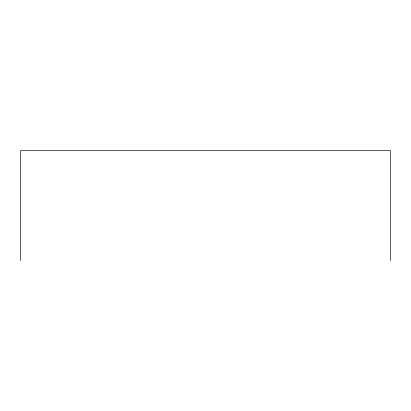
<?xml version="1.0" encoding="UTF-8"?>
<svg xmlns="http://www.w3.org/2000/svg" width="411" height="411" viewBox="0 0 411 411"><rect width="100%" height="100%" fill="white"/><g stroke="black" fill="none" stroke-linecap="round" stroke-linejoin="round"><path stroke-width="0.62" d="M390.45 260.425L390.45 150.575L20.55 150.575L20.55 260.425"/></g></svg>
